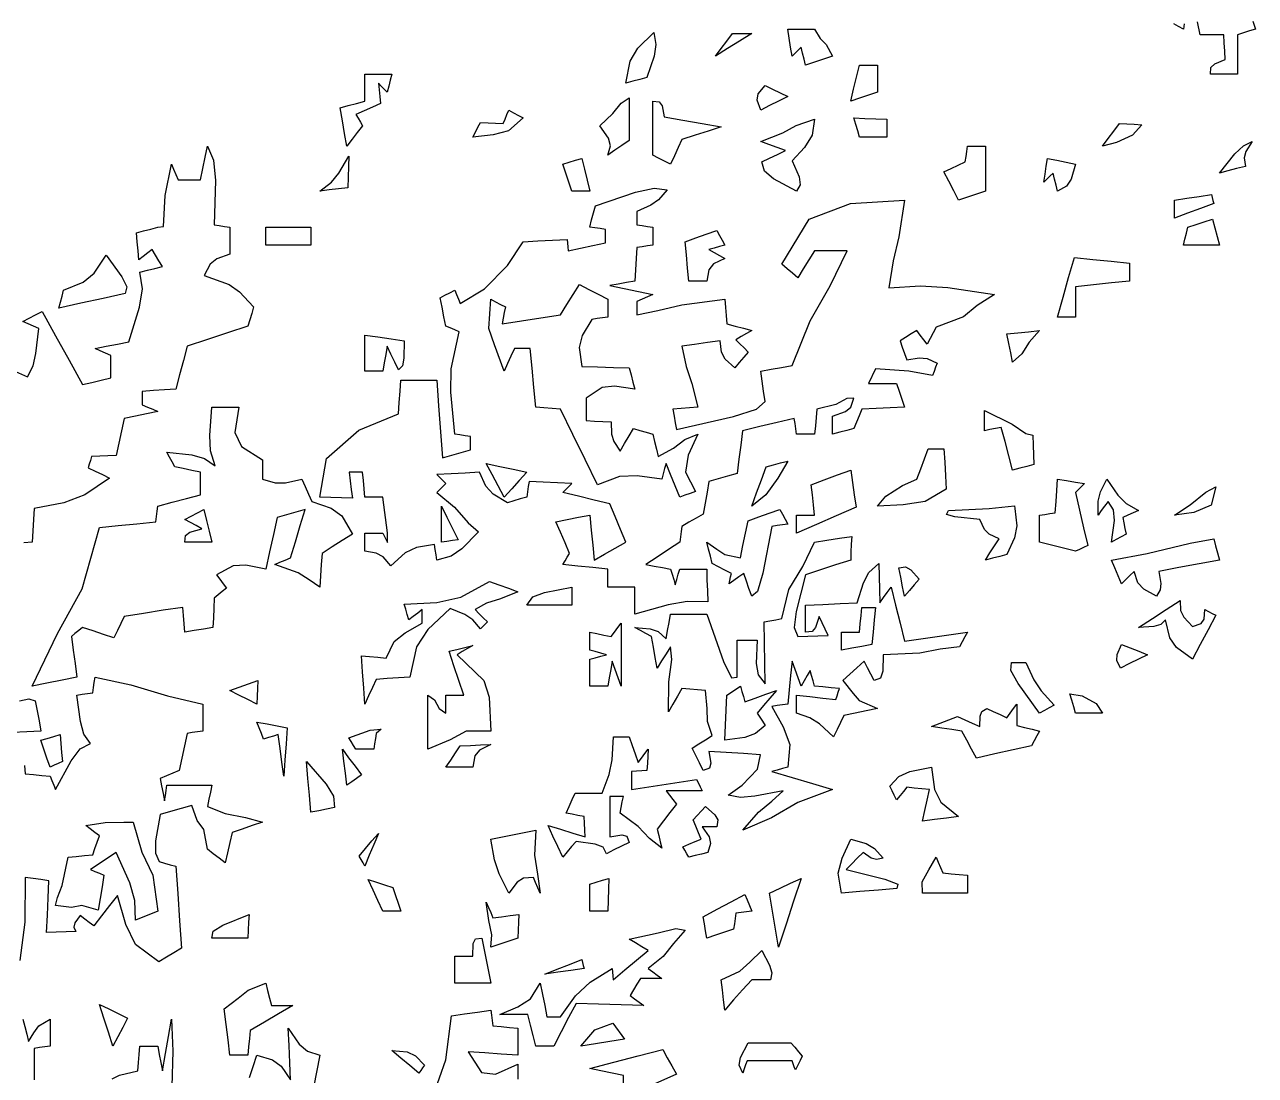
# Model space of a CAD drawing. Header units: millimetres. Extents: x 87938 to 265635, y 330093 to 434310.
# Drawn here: x 147095 to 149147, y 356670 to 358421 of the extents above; entities that cross this region are included whole.
import ezdxf

# ---------------------------------------------------------------- set-up
doc = ezdxf.new("R2010")
doc.units = ezdxf.units.MM

# ---------------------------------------------------------------- blocks, each defined once
blk = doc.blocks.new('A$C65917B88')
for points in [[(4286.6, 6759.3), (4285.8, 6753), (4280, 6756.2), (4274.1, 6759.3)], [(4368.3, 6762.5), (4371.5, 6753), (4364.3, 6750.9), (4357.1, 6748.7), (4350, 6746.4), (4350, 6730.8), (4350, 6715.2), (4350, 6699.5), (4339.2, 6699.5), (4328.6, 6699.5), (4317.9, 6699.5), (4318.5, 6707.3), (4323.1, 6711.9), (4335.3, 6717), (4334.9, 6726.9), (4334.4, 6736.7), (4334, 6746.4), (4324.5, 6746.4), (4315.1, 6746.4), (4305.8, 6746.4), (4302.5, 6761.7)], [(2899.4, 5953.5), (2910.5, 5955.9), (2918.3, 5953.5), (2920.5, 5941.5), (2922.8, 5929.5), (2925, 5917.4), (2908.1, 5916.5), (2891.1, 5915.6)], [(2905.4, 5876.4), (2906.3, 5866.5), (2916, 5865.6), (2925.9, 5864.7), (2935.8, 5863.8), (2937.9, 5858.5), (2940.2, 5853.2), (2942.4, 5847.8), (2960.9, 5881.9), (2971.7, 5896.2), (2984, 5902.7), (2976.2, 5913.7), (2972, 5928.7), (2967.9, 5960.3), (2974.1, 5961.2), (2980.4, 5962.1), (2986.7, 5963), (2987.6, 5969.2), (2988.5, 5975.4), (2989.4, 5981.6), (3032.2, 5972.4), (3075.8, 5959.3), (3117.9, 5949.5), (3117.9, 5938.8), (3117.9, 5928.1), (3117.9, 5917.4), (3111.6, 5916.5), (3105.3, 5915.6), (3099.2, 5914.7), (3096, 5900), (3092.9, 5885.3), (3089.7, 5870.6), (3082.1, 5867.4), (3074.6, 5864.3), (3067.1, 5861.1), (3068.7, 5852.2), (3070.5, 5843.3), (3072.3, 5834.3), (3073.2, 5840.6), (3074.1, 5846.8), (3075, 5853), (3092.9, 5853), (3110.7, 5853), (3128.6, 5853), (3126.8, 5844.6), (3125, 5836.2), (3123.2, 5827.7), (3144.4, 5819.3), (3168.6, 5814.7), (3188.9, 5808.9), (3176.7, 5804.9), (3164.7, 5800.8), (3152.7, 5796.8), (3150, 5784.8), (3147.3, 5772.7), (3144.6, 5760.6), (3137.4, 5766), (3130.2, 5771.4), (3123.2, 5776.8), (3119.2, 5800.4), (3111.2, 5811.1), (3104.6, 5829), (3092, 5825.4), (3079.5, 5821.8), (3067.1, 5818.2), (3061.6, 5786.8), (3061.3, 5772.2), (3065.7, 5762), (3072.3, 5760.2), (3079.1, 5758.4), (3085.8, 5756.6), (3087.9, 5724), (3090.2, 5691.5), (3092.4, 5658.9), (3083.4, 5653.6), (3074.4, 5648.3), (3065.6, 5642.9), (3037.7, 5663.5), (3026, 5687.1), (3016.1, 5721.8), (3006.6, 5709.8), (2997.3, 5697.7), (2988, 5685.6), (2982.6, 5689.7), (2977.2, 5693.7), (2971.8, 5697.8), (2965.4, 5689), (2964, 5684.1), (2966.6, 5679), (2954.9, 5678.6), (2943.3, 5678.1), (2931.8, 5677.7), (2932.7, 5698.2), (2933.6, 5718.8), (2934.5, 5739.3), (2925, 5740.7), (2915.6, 5742), (2906.3, 5743.2), (2906, 5690.1), (2899.8, 5644.4)], [(2903.6, 5574.5), (2905.8, 5565.6), (2908.1, 5556.7), (2910.3, 5547.8), (2916.6, 5558.3), (2922.3, 5566.7), (2935.8, 5574.5), (2935.8, 5563.8), (2935.8, 5553.1), (2935.8, 5542.4), (2929.5, 5541.5), (2923.2, 5540.6), (2917.1, 5539.7), (2917.1, 5527.2), (2917.1, 5514.7), (2917.1, 5502.2)], [(3009.7, 5503.3), (3018.4, 5507.8), (3040.2, 5513), (3041.1, 5522.8), (3042, 5532.6), (3042.9, 5542.4), (3050, 5542.4), (3057.2, 5542.4), (3064.4, 5542.4), (3066, 5532.6), (3067.8, 5522.8), (3069.6, 5513), (3073.2, 5533.5), (3076.8, 5554), (3080.4, 5574.5), (3081.9, 5536.3), (3080.7, 5494.3)], [(3173.3, 5504.9), (3177.8, 5518.2), (3182.3, 5531.6), (3200.6, 5526.1), (3211, 5518.5), (3222.3, 5502.2), (3221.4, 5522.7), (3220.5, 5543.3), (3219.6, 5563.8), (3232.6, 5544.7), (3242.4, 5536.4), (3257.3, 5531.6), (3249.8, 5493.3)], [(2887.4, 6348.7), (2909, 6339.3), (2915.6, 6352.2), (2919.1, 6367.1), (2922.3, 6396.8), (2916, 6399.5), (2909.7, 6402.2), (2903.6, 6404.9), (2911.1, 6408.9), (2918.7, 6413), (2926.4, 6417), (2942.4, 6388), (2958.5, 6359), (2974.5, 6329.9), (2985.6, 6332.6), (2996.9, 6335.3), (3008.1, 6338), (3008.1, 6346.9), (3008.1, 6355.8), (3008.1, 6364.7), (3001.8, 6367.4), (2995.5, 6370.1), (2989.4, 6372.8), (3002.7, 6375.5), (3016.1, 6378.1), (3029.6, 6380.7), (3042.4, 6422.2), (3045.9, 6443.8), (3042.9, 6463.8), (3051.8, 6466.1), (3060.6, 6468.3), (3069.6, 6470.6), (3065.6, 6477.3), (3061.5, 6484), (3057.6, 6490.7), (3052.2, 6486.6), (3046.8, 6482.6), (3041.6, 6478.5), (3040.7, 6489.3), (3039.8, 6500), (3038.9, 6510.6), (3047.3, 6512.9), (3055.8, 6515.1), (3064.4, 6517.4), (3070.8, 6518.3), (3072.8, 6555), (3080.4, 6592.4), (3083, 6586.2), (3085.7, 6579.9), (3088.4, 6573.6), (3097.2, 6573.6), (3106.2, 6573.6), (3115.2, 6573.6), (3117.8, 6587.1), (3120.5, 6600.5), (3123.2, 6613.8), (3130.7, 6597), (3132.8, 6572.7), (3131.3, 6520.1), (3137.4, 6519.2), (3143.7, 6518.3), (3150, 6517.4), (3150, 6506.7), (3150, 6496), (3150, 6485.3), (3134.6, 6479.8), (3126.6, 6473.2), (3119.3, 6459.8), (3149.3, 6449.1), (3161.6, 6440.2), (3178.2, 6422.3), (3176, 6414.7), (3173.7, 6407.1), (3171.5, 6399.5), (3147.3, 6391.5), (3123.2, 6383.5), (3099.2, 6375.5), (3094.7, 6358.5), (3090.2, 6341.5), (3085.8, 6324.5), (3072.3, 6323.6), (3059, 6322.7), (3045.6, 6321.8), (3045.6, 6316.5), (3045.6, 6311.1), (3045.6, 6305.7), (3051.8, 6303.1), (3058.1, 6300.5), (3064.4, 6297.8), (3050.9, 6295.1), (3037.5, 6292.4), (3024.2, 6289.7), (3021, 6275), (3017.9, 6260.3), (3014.7, 6245.6), (3004.8, 6245.1), (2995.1, 6244.7), (2985.3, 6244.2), (2984, 6239.7), (2982.6, 6235.2), (2981.3, 6230.7), (2989.7, 6226.8), (2998.2, 6222.8), (3006.8, 6218.7), (2977.3, 6198.8), (2952.1, 6189), (2917.1, 6182.6), (2916.2, 6169.2), (2915.3, 6155.8), (2914.4, 6142.4), (2904.5, 6141.5)], [(3392.1, 5483.3), (3407.1, 5526.1), (3413.9, 5578.5), (3429.5, 5580.8), (3445.1, 5583), (3460.8, 5585.3), (3461.6, 5579.1), (3462.5, 5572.8), (3463.4, 5566.5), (3473.1, 5565.6), (3483, 5564.7), (3492.9, 5563.8), (3492.9, 5553.1), (3492.9, 5542.4), (3492.9, 5531.6), (3473.3, 5532.9), (3453.6, 5534.3), (3434, 5535.6), (3449.7, 5511.2), (3466.4, 5509.2), (3492.9, 5520.9), (3492.9, 5503.1)], [(3618.8, 5498.7), (3618.8, 5507.6), (3605.3, 5510.3), (3591.9, 5513), (3578.6, 5515.7), (3607.5, 5523.3), (3636.5, 5530.8), (3665.6, 5538.3), (3671, 5528.6), (3676.4, 5518.8), (3681.8, 5508.9), (3656.1, 5497.5)]]:
    blk.add_lwpolyline(points)
for points in [[(3621.5, 6688.8), (3626.6, 6715), (3636, 6730.3), (3654.9, 6749.1), (3657.3, 6734.7), (3655.2, 6720.8), (3646.8, 6695.6), (3638.3, 6693.3), (3629.9, 6691.1)], [(3728.6, 6720.9), (3735.2, 6729.9), (3741.9, 6738.9), (3748.7, 6747.8), (3756.2, 6747.8), (3763.8, 6747.8), (3771.5, 6747.8), (3757.1, 6738.9), (3742.8, 6729.9)], [(3835.8, 6710.3), (3834, 6717.4), (3832.2, 6724.5), (3830.4, 6731.6), (3826.8, 6728.1), (3823.2, 6724.5), (3819.6, 6720.9), (3817.8, 6731.7), (3816, 6742.4), (3814.4, 6753), (3825, 6753), (3835.7, 6753), (3846.5, 6753), (3853.2, 6742.1), (3860.2, 6734.6), (3867.9, 6720.9), (3857.1, 6717.4), (3846.5, 6713.9)], [(3289.4, 6613.8), (3286.7, 6629), (3284, 6644.1), (3281.3, 6659.3), (3291, 6662), (3300.9, 6664.7), (3310.8, 6667.4), (3310.8, 6678.1), (3310.8, 6688.8), (3310.8, 6699.5), (3321.5, 6699.5), (3332.1, 6699.5), (3342.9, 6699.5), (3341.1, 6692.4), (3339.3, 6685.2), (3337.5, 6678), (3333.9, 6681.6), (3330.3, 6685.2), (3326.9, 6688.8), (3327.8, 6680.8), (3328.7, 6672.8), (3329.6, 6664.7), (3319.7, 6660.3), (3309.8, 6655.8), (3300, 6651.3), (3302.7, 6646.9), (3305.4, 6642.5), (3308.1, 6638), (3301.8, 6630), (3295.5, 6621.9)], [(3889.4, 6667.4), (3892.8, 6681.7), (3896.4, 6696), (3900, 6710.3), (3907.1, 6710.3), (3914.3, 6710.3), (3921.5, 6710.3), (3921.5, 6699.6), (3921.5, 6688.8), (3921.5, 6678), (3910.7, 6674.5), (3900, 6671)], [(3782.3, 6656.6), (3777.9, 6668.5), (3779.3, 6676.1), (3787.5, 6686.1), (3796.4, 6681.7), (3805.4, 6677.3), (3814.4, 6672.8), (3803.6, 6667.4), (3792.9, 6662)], [(3600, 6603), (3603.3, 6614.2), (3600.8, 6623.3), (3590.7, 6638), (3606.2, 6652.6), (3616.1, 6664.8), (3625.5, 6671.4), (3625.5, 6654.5), (3625.5, 6637.5), (3625.5, 6620.6), (3617, 6614.7), (3608.4, 6608.9)], [(3439.4, 6624.5), (3442.4, 6630.3), (3445.5, 6636.2), (3448.7, 6642), (3457.5, 6641.6), (3466.5, 6641.1), (3475.5, 6640.7), (3477.8, 6646), (3480, 6651.3), (3482.3, 6656.6), (3488, 6653.5), (3493.7, 6650.4), (3499.5, 6647.3), (3481.8, 6632.1), (3463.5, 6627.1)], [(3675, 6592.4), (3667.8, 6596), (3660.6, 6599.5), (3653.6, 6603), (3653.6, 6624.5), (3653.6, 6645.9), (3653.6, 6667.4), (3661.3, 6666.7), (3664.8, 6661.8), (3667.1, 6648.6), (3689.7, 6644.7), (3712.5, 6640.7), (3735.3, 6636.6), (3719.6, 6631.7), (3704, 6626.7), (3688.4, 6621.8), (3683.9, 6612), (3679.4, 6602.2)], [(3825, 6560.3), (3797.6, 6575), (3786.8, 6584), (3783.5, 6595.1), (3792.8, 6599.6), (3802.2, 6604), (3811.7, 6608.4), (3801.8, 6612), (3792, 6615.6), (3782.3, 6619.2), (3808.7, 6629.7), (3824.4, 6638.2), (3846.5, 6645.9), (3843.5, 6626.9), (3834.6, 6612.2), (3819.6, 6596.4), (3827.9, 6577.3), (3829.3, 6567.9)], [(3900, 6624.5), (3897.8, 6632.1), (3895.5, 6639.7), (3893.3, 6647.3), (3906.2, 6646.8), (3919.2, 6646.4), (3932.3, 6645.9), (3932.3, 6638.8), (3932.3, 6631.7), (3932.3, 6624.5), (3921.5, 6624.5), (3910.7, 6624.5)], [(4189.4, 6613.8), (4196, 6622.8), (4202.7, 6631.8), (4209.5, 6640.7), (4218.3, 6640.2), (4227.2, 6639.8), (4236.2, 6639.3), (4225.2, 6626.9), (4206.1, 6618.2)], [(4017.9, 6549.5), (4012.1, 6560.7), (4006.2, 6571.9), (4000.5, 6583.1), (4008.9, 6587.1), (4017.3, 6591.1), (4025.9, 6595.1), (4026.8, 6601.4), (4027.7, 6607.6), (4028.6, 6613.8), (4035.6, 6613.8), (4042.8, 6613.8), (4050, 6613.8), (4050, 6596), (4050, 6578.1), (4050, 6560.3), (4039.2, 6556.7), (4028.6, 6553.1)], [(4328.6, 6581.6), (4347, 6604.5), (4357.1, 6614.2), (4367.4, 6619.2), (4360, 6607.4), (4357.9, 6599.8), (4359.5, 6589.7), (4349.1, 6587), (4338.8, 6584.3)], [(3257.3, 6560.3), (3270.9, 6570.7), (3279.9, 6581.5), (3291.9, 6601.8), (3291.5, 6589.4), (3291, 6576.9), (3290.6, 6564.3), (3279.5, 6563), (3268.4, 6561.6)], [(3557.3, 6560.3), (3553.7, 6571), (3550.1, 6581.7), (3546.5, 6592.4), (3554, 6594.6), (3561.5, 6596.9), (3569.1, 6599.1), (3572.3, 6586.2), (3575.4, 6573.3), (3578.6, 6560.3), (3571.4, 6560.3), (3564.3, 6560.3)], [(4135.8, 6560.3), (4134, 6567.4), (4132.2, 6574.5), (4130.4, 6581.6), (4126.8, 6578.1), (4123.2, 6574.5), (4119.6, 6570.9), (4121, 6580.4), (4122.3, 6589.8), (4123.7, 6599.1), (4134.8, 6596.9), (4146, 6594.6), (4157.3, 6592.4), (4152, 6574.3), (4146.4, 6566)], [(3632.3, 6056.6), (3632.3, 6067.4), (3632.3, 6078.1), (3632.3, 6088.8), (3621.5, 6088.8), (3610.7, 6088.8), (3600, 6088.8), (3600, 6096), (3600, 6103.2), (3600, 6110.3), (3582.2, 6112.1), (3564.3, 6113.9), (3546.5, 6115.7), (3549.2, 6120.2), (3551.9, 6124.6), (3554.6, 6129), (3549.2, 6141.6), (3543.8, 6154.1), (3538.4, 6166.5), (3551.7, 6169.2), (3565.1, 6171.9), (3578.6, 6174.5), (3580.4, 6156.6), (3582.2, 6138.8), (3584, 6120.9), (3596.4, 6128.1), (3608.9, 6135.3), (3621.5, 6142.4), (3615.2, 6157.6), (3608.9, 6172.8), (3602.7, 6188), (3584, 6192.5), (3565.2, 6196.9), (3546.5, 6201.3), (3550.1, 6204.9), (3553.7, 6208.5), (3557.3, 6212), (3540.2, 6212.9), (3523.2, 6213.8), (3506.3, 6214.7), (3505.4, 6208.5), (3504.5, 6202.2), (3503.6, 6195.9), (3495.9, 6193.8), (3488.3, 6191.6), (3480.8, 6189.3), (3463.5, 6199.6), (3454.8, 6209), (3447.3, 6225.5), (3430.4, 6224.6), (3413.4, 6223.7), (3396.5, 6222.8), (3400.1, 6219.2), (3403.7, 6215.6), (3407.3, 6212), (3403.7, 6208.5), (3400.1, 6204.9), (3396.5, 6201.3), (3417.6, 6184.1), (3433.7, 6165.4), (3446, 6154.5), (3426.3, 6134.5), (3413.5, 6125.8), (3396.5, 6120.9), (3395.6, 6127.2), (3394.7, 6133.5), (3393.8, 6139.7), (3372.2, 6136.1), (3358.7, 6129.5), (3341.6, 6114.3), (3332.4, 6124.8), (3324.4, 6129.3), (3310.8, 6131.6), (3310.8, 6138.8), (3310.8, 6145.9), (3310.8, 6153), (3317.9, 6153), (3325.1, 6153), (3332.3, 6153), (3337.6, 6142.1), (3337.6, 6153.3), (3332.3, 6195.9), (3325.1, 6195.9), (3317.9, 6195.9), (3310.8, 6195.9), (3309.9, 6205.8), (3309, 6215.7), (3308.1, 6225.5), (3302.7, 6225.5), (3297.3, 6225.5), (3292.1, 6225.5), (3293.3, 6215.3), (3294.6, 6205), (3296, 6194.7), (3283.1, 6195.2), (3270.2, 6195.6), (3257.3, 6195.9), (3265, 6242), (3303.7, 6275.5), (3350.9, 6295.1), (3351.8, 6308.5), (3352.7, 6321.9), (3353.6, 6335.3), (3367.8, 6335.3), (3382.1, 6335.3), (3396.5, 6335.3), (3398.6, 6304.5), (3400.8, 6273.7), (3403.1, 6242.9), (3414.2, 6246), (3425.4, 6249.1), (3436.7, 6252.2), (3436.7, 6257.6), (3436.7, 6262.9), (3436.7, 6268.2), (3430.4, 6269.1), (3424.1, 6270), (3417.9, 6270.9), (3413.1, 6321), (3413.6, 6348.7), (3423.2, 6392.9), (3417.8, 6395.1), (3412.5, 6397.3), (3407.3, 6399.5), (3405, 6410.7), (3402.8, 6421.9), (3400.5, 6433.1), (3406.2, 6436.2), (3412.1, 6439.3), (3417.9, 6442.4), (3420, 6437.1), (3422.3, 6431.7), (3424.5, 6426.3), (3453.3, 6443.9), (3480.5, 6471.7), (3499.5, 6500), (3516.9, 6500.9), (3534.3, 6501.8), (3551.9, 6502.7), (3552.2, 6498.3), (3552.6, 6493.8), (3553.1, 6489.3), (3567.8, 6492.5), (3582.5, 6495.6), (3597.3, 6498.6), (3597.3, 6504), (3597.3, 6509.4), (3597.3, 6514.7), (3591, 6515.6), (3584.7, 6516.5), (3578.6, 6517.4), (3580.8, 6525.9), (3583.1, 6534.4), (3585.3, 6542.9), (3633.1, 6558.8), (3655.3, 6563.6), (3671, 6561.6), (3660.7, 6550), (3651.3, 6543.4), (3634.8, 6536.1), (3634.8, 6530.8), (3634.8, 6525.5), (3634.8, 6520.1), (3641, 6519.2), (3647.3, 6518.3), (3653.6, 6517.4), (3653.6, 6510.3), (3653.6, 6503.1), (3653.6, 6495.9), (3647.3, 6495), (3641, 6494.1), (3634.8, 6493.2), (3633.9, 6479.9), (3633, 6466.5), (3632.3, 6453), (3622.4, 6451.3), (3612.5, 6449.6), (3602.7, 6447.8), (3619.7, 6444.2), (3636.6, 6440.6), (3653.6, 6437), (3647.3, 6434.4), (3641, 6431.7), (3634.8, 6429), (3634.8, 6423.7), (3634.8, 6418.4), (3634.8, 6413), (3659.8, 6418.1), (3688.4, 6424.7), (3739.4, 6431.6), (3740.3, 6421.8), (3741.2, 6412), (3742.1, 6402.2), (3751.8, 6399.6), (3761.6, 6396.9), (3771.5, 6394.2), (3765.2, 6390.6), (3758.9, 6387), (3752.7, 6383.4), (3757.5, 6378.6), (3762.5, 6373.7), (3767.4, 6368.7), (3762, 6362.5), (3756.6, 6356.3), (3751.4, 6350), (3740, 6360.1), (3735.5, 6368.4), (3734, 6382.1), (3718.7, 6379.9), (3703.5, 6377.7), (3688.4, 6375.5), (3693.6, 6351.6), (3700.3, 6331.4), (3707.3, 6303), (3697.4, 6302.2), (3687.5, 6301.4), (3677.7, 6300.5), (3679.1, 6292.5), (3680.4, 6284.4), (3681.8, 6276.3), (3750, 6291.9), (3777.4, 6300.6), (3787.5, 6309.8), (3785.7, 6321.9), (3783.9, 6333.9), (3782.3, 6345.9), (3794.7, 6348.2), (3807.2, 6350.4), (3819.6, 6352.7), (3841.2, 6405.7), (3865.1, 6447.3), (3885.3, 6489.3), (3872.3, 6489.3), (3859.4, 6489.3), (3846.5, 6489.3), (3839.7, 6478.6), (3833, 6467.9), (3826.4, 6457.1), (3820.1, 6462.5), (3813.8, 6467.9), (3807.6, 6473.3), (3840, 6527), (3889.3, 6545.4), (3953.6, 6549.5), (3946.6, 6505.8), (3940, 6477.3), (3934.8, 6445.1), (3972.5, 6447.5), (4005.1, 6445.4), (4060.8, 6437), (4040, 6423.9), (4023.8, 6410.7), (3991.1, 6398.1), (3987.5, 6391.5), (3983.9, 6384.8), (3980.4, 6378), (3976.4, 6383.4), (3972.3, 6388.8), (3968.3, 6394.2), (3961.5, 6390.2), (3954.8, 6386.1), (3948.2, 6382.1), (3950.9, 6374.5), (3953.6, 6366.9), (3956.3, 6359.3), (3971, 6361.8), (3980.4, 6360.8), (3992.4, 6355.4), (3990.6, 6350.5), (3988.8, 6345.6), (3987, 6340.7), (3958.5, 6345.8), (3918.9, 6348.6), (3910.7, 6331.2), (3921.8, 6331.2), (3932.9, 6331.2), (3944.1, 6331.2), (3947.3, 6321.9), (3950.4, 6312.5), (3953.6, 6303), (3936.6, 6302.2), (3919.7, 6301.4), (3902.7, 6300.5), (3899.6, 6292.9), (3896.4, 6285.3), (3893.3, 6277.7), (3884.7, 6275.4), (3876.3, 6273.2), (3867.9, 6270.9), (3867.9, 6278.1), (3867.9, 6285.3), (3867.9, 6292.4), (3883.1, 6297.7), (3889.7, 6303.2), (3893.3, 6313.8), (3884.8, 6313.3), (3871.9, 6306.3), (3849.2, 6300.5), (3848.3, 6290.7), (3847.4, 6280.8), (3846.5, 6270.9), (3839.3, 6270.9), (3832.1, 6270.9), (3825, 6270.9), (3824.1, 6277.2), (3823.2, 6283.5), (3822.3, 6289.7), (3801.8, 6284.8), (3781.2, 6279.9), (3760.7, 6275), (3758.4, 6258), (3756.2, 6241.1), (3754.1, 6224.1), (3742.8, 6221), (3731.7, 6217.8), (3720.6, 6214.7), (3718.4, 6201.8), (3716.1, 6188.8), (3713.9, 6175.8), (3705.3, 6171), (3696.8, 6166.1), (3688.4, 6161.1), (3687.5, 6154.9), (3686.6, 6148.7), (3685.8, 6142.4), (3672.3, 6133.5), (3659, 6124.6), (3645.6, 6115.7), (3655.4, 6113.9), (3665.1, 6112.1), (3675, 6110.3), (3676.8, 6104.1), (3678.6, 6097.8), (3680.4, 6091.5), (3682.2, 6097.8), (3684, 6104.1), (3685.8, 6110.3), (3696.5, 6110.3), (3707.1, 6110.3), (3717.9, 6110.3), (3718.2, 6097.4), (3718.7, 6084.4), (3719.1, 6071.4), (3694.5, 6071.8), (3672, 6067.9)], [(4275, 6528), (4275, 6535.2), (4275, 6542.4), (4275, 6549.5), (4289.7, 6551.7), (4304.4, 6554), (4319.1, 6556.2), (4320, 6552.7), (4320.9, 6549.2), (4321.8, 6545.6), (4306.2, 6539.7), (4290.6, 6533.9)], [(4285.8, 6495.9), (4287.5, 6503.1), (4289.3, 6510.3), (4291.1, 6517.4), (4300.8, 6520.5), (4310.6, 6523.7), (4320.5, 6526.8), (4323.2, 6516.6), (4325.9, 6506.3), (4328.6, 6495.9), (4314.3, 6495.9), (4300.1, 6495.9)], [(3192.9, 6495.9), (3192.9, 6503), (3192.9, 6510.2), (3192.9, 6517.4), (3210.8, 6517.4), (3228.6, 6517.4), (3246.5, 6517.4), (3246.5, 6510.3), (3246.5, 6503.1), (3246.5, 6495.9), (3228.6, 6495.9), (3210.8, 6495.9)], [(3696.5, 6453), (3695.1, 6468.7), (3693.8, 6484.4), (3692.4, 6500), (3704.9, 6504.5), (3717.3, 6508.9), (3729.9, 6513.3), (3733.1, 6507.6), (3736.2, 6501.8), (3739.4, 6495.9), (3733.1, 6494.2), (3726.8, 6492.5), (3720.6, 6490.7), (3726.8, 6487.1), (3733.1, 6483.5), (3739.4, 6479.9), (3726.1, 6473.5), (3720.5, 6466.5), (3717.9, 6453), (3710.7, 6453), (3703.5, 6453)], [(2946.5, 6420.9), (2948.3, 6428.1), (2950.1, 6435.3), (2951.9, 6442.4), (2975.1, 6451.7), (2988.3, 6462.7), (3002.7, 6483.9), (3021.4, 6458.2), (3027.4, 6446.3), (3025.5, 6438.3), (2999.1, 6432.6), (2972.7, 6426.8)], [(4135.8, 6410.3), (4142.4, 6434), (4149, 6457.6), (4155.8, 6481.2), (4177.7, 6479), (4199.6, 6476.7), (4221.5, 6474.5), (4221.5, 6467.4), (4221.5, 6460.2), (4221.5, 6453), (4200, 6450.9), (4178.6, 6448.7), (4157.1, 6446.4), (4157.1, 6434.4), (4157.1, 6422.4), (4157.3, 6410.3), (4150.1, 6410.3), (4142.9, 6410.3)], [(3685.8, 6195.9), (3680.4, 6209.4), (3675, 6222.8), (3669.6, 6236.1), (3667.8, 6229.9), (3666, 6223.7), (3664.4, 6217.4), (3635.1, 6221.5), (3614.2, 6220.6), (3588, 6210.6), (3573.2, 6240.6), (3558.5, 6270.6), (3543.8, 6300.5), (3533.9, 6301.4), (3524.1, 6302.2), (3514.4, 6303), (3512.1, 6326.3), (3509.9, 6349.5), (3507.6, 6372.8), (3501.3, 6372.8), (3495, 6372.8), (3488.9, 6372.8), (3484.8, 6363.9), (3480.8, 6354.9), (3476.9, 6345.9), (3465.2, 6377.4), (3458.6, 6396.5), (3460.8, 6431.6), (3466.5, 6428.5), (3472.4, 6425.4), (3478.2, 6422.3), (3476.9, 6415.6), (3475.5, 6408.9), (3474.2, 6402.2), (3497.3, 6405.8), (3520.5, 6409.4), (3543.8, 6413), (3551.3, 6425.1), (3558.9, 6437.1), (3566.6, 6449.1), (3577.7, 6443.3), (3588.8, 6437.4), (3600, 6431.6), (3600, 6424.5), (3600, 6417.4), (3600, 6410.3), (3593.7, 6409.4), (3587.4, 6408.5), (3581.3, 6407.6), (3569.7, 6388.2), (3566.1, 6374.2), (3569.3, 6351.3), (3588, 6350.9), (3606.8, 6350.4), (3625.5, 6350), (3627.8, 6341.5), (3630, 6333), (3632.3, 6324.5), (3608.2, 6328.2), (3593.6, 6326.3), (3574.5, 6313.8), (3574.5, 6304.9), (3574.5, 6296), (3574.5, 6287), (3584.3, 6286.5), (3594.2, 6286.1), (3604.1, 6285.6), (3604.4, 6271.1), (3607.2, 6262), (3614.7, 6250.8), (3620, 6259.8), (3625.4, 6268.8), (3630.8, 6277.7), (3638.3, 6275.4), (3645.9, 6273.2), (3653.6, 6270.9), (3655.8, 6262.1), (3658.1, 6253.2), (3660.3, 6244.2), (3678.4, 6254.1), (3691.7, 6264.6), (3707.3, 6270.9), (3695.8, 6246.1), (3692.7, 6225.6), (3704.6, 6202.7), (3698.3, 6200.4), (3692, 6198.2)], [(4082.3, 6356.6), (4080, 6367.8), (4077.8, 6379), (4075.5, 6390.2), (4088.4, 6391.5), (4101.3, 6392.9), (4114.4, 6394.2), (4102.1, 6380.6), (4093.4, 6366.7)], [(3310.8, 6345.9), (3310.8, 6360.3), (3310.8, 6374.6), (3310.8, 6388.8), (3326.4, 6386.6), (3342, 6384.3), (3357.6, 6382.1), (3357.4, 6361.2), (3355.6, 6352.2), (3350.9, 6347.3), (3346.4, 6356.7), (3341.9, 6366.1), (3337.5, 6375.5), (3335.7, 6365.7), (3333.9, 6355.8), (3332.3, 6345.9), (3325.1, 6345.9), (3317.9, 6345.9)], [(2914.4, 5970.9), (2944.8, 6033.8), (2974.2, 6086.9), (2994.6, 6159.8), (3017, 6162), (3039.3, 6164.3), (3061.7, 6166.5), (3062.6, 6172.8), (3063.5, 6179.1), (3064.4, 6185.3), (3081.3, 6189.8), (3098.3, 6194.2), (3115.2, 6198.6), (3115.2, 6207.6), (3115.2, 6216.6), (3115.2, 6225.5), (3104.9, 6227.7), (3094.5, 6229.9), (3084.3, 6232.1), (3081.2, 6237.9), (3078, 6243.7), (3075, 6249.5), (3104.8, 6246.3), (3119.8, 6242.1), (3132.6, 6233.4), (3127.1, 6251.2), (3126, 6269.3), (3128.6, 6303), (3139.2, 6303), (3150, 6303), (3160.8, 6303), (3155.9, 6273), (3164, 6256.2), (3188.9, 6240.2), (3188.9, 6232.6), (3188.9, 6225), (3188.9, 6217.4), (3204, 6212.9), (3216.2, 6212.9), (3235.8, 6217.4), (3239.7, 6208.5), (3243.8, 6199.6), (3247.8, 6190.7), (3270.8, 6182.9), (3283.4, 6173.7), (3296, 6151.8), (3283.8, 6144.3), (3271.8, 6136.7), (3259.8, 6129), (3258.9, 6115.7), (3258, 6102.3), (3257.3, 6088.8), (3244.5, 6097.6), (3231.4, 6106), (3203.6, 6115.7), (3209.7, 6118.4), (3216, 6121), (3222.3, 6123.6), (3228, 6142.8), (3233.9, 6162), (3239.7, 6181.2), (3228.5, 6178.1), (3217.4, 6174.9), (3206.3, 6171.8), (3201.8, 6151.3), (3197.3, 6130.8), (3192.9, 6110.3), (3169.1, 6114.8), (3153.9, 6114), (3134, 6103.5), (3137.9, 6098.2), (3141.9, 6092.9), (3146, 6087.5), (3141, 6083.5), (3136.1, 6079.5), (3131.3, 6075.5), (3130.8, 6063.9), (3130.4, 6052.3), (3129.9, 6040.7), (3118.7, 6038.9), (3107.6, 6037.1), (3096.5, 6035.3), (3095.6, 6045.1), (3094.7, 6054.9), (3093.8, 6064.7), (3070.5, 6061.2), (3047.3, 6057.6), (3024.2, 6054), (3020.1, 6045.6), (3016.1, 6037.1), (3012, 6028.5), (2999.4, 6032.6), (2987, 6036.6), (2974.5, 6040.7), (2970, 6037.1), (2965.5, 6033.5), (2961.2, 6029.9), (2963.4, 6013.8), (2965.7, 5997.7), (2967.9, 5981.6), (2950.1, 5978.1), (2932.2, 5974.5)], [(4082.3, 6228), (4077.8, 6245.1), (4073.3, 6262.1), (4068.8, 6279), (4062, 6277.7), (4055.3, 6276.3), (4048.7, 6275), (4048.7, 6283.1), (4048.7, 6291.1), (4048.7, 6299.1), (4081.8, 6282.8), (4098.2, 6271.6), (4106.3, 6269.6), (4106.7, 6258), (4107.2, 6246.4), (4107.6, 6234.8), (4099.1, 6232.5), (4090.7, 6230.3)], [(3921.5, 6185.3), (3931.1, 6196.9), (3951.1, 6209.8), (3968.3, 6217.4), (3972.8, 6229.5), (3977.3, 6241.5), (3981.8, 6253.5), (3987.9, 6253.5), (3994.2, 6253.5), (4000.5, 6253.5), (4001.4, 6237.5), (4002.3, 6221.4), (4003.2, 6205.4), (3978.2, 6190.8), (3951.8, 6186.7)], [(3476.9, 6195.9), (3469.7, 6209.4), (3462.5, 6222.8), (3455.4, 6236.1), (3471.5, 6232.6), (3487.5, 6229.1), (3503.6, 6225.5), (3494.6, 6215.7), (3485.7, 6205.8)], [(3771.5, 6185.3), (3777.2, 6200.9), (3783, 6216.5), (3788.9, 6232.1), (3797.3, 6234.3), (3805.8, 6236.6), (3814.4, 6238.8), (3802.7, 6218.4), (3788.4, 6198.6)], [(3825, 6153), (3825, 6160.2), (3825, 6167.4), (3825, 6174.5), (3832.1, 6174.5), (3839.3, 6174.5), (3846.5, 6174.5), (3845.1, 6186.6), (3843.8, 6198.6), (3842.4, 6210.6), (3858, 6216.5), (3873.6, 6222.3), (3889.4, 6228), (3891.5, 6213.3), (3893.7, 6198.6), (3896, 6183.9), (3872.3, 6173.7), (3848.6, 6163.4)], [(4157.3, 6131.6), (4142.9, 6135.2), (4128.6, 6138.8), (4114.4, 6142.4), (4114.4, 6153.1), (4114.4, 6163.8), (4114.4, 6174.5), (4120.5, 6175.4), (4126.8, 6176.3), (4133.1, 6177.2), (4134, 6190.6), (4134.9, 6204), (4135.8, 6217.4), (4146.5, 6215.6), (4157.1, 6213.8), (4167.9, 6212), (4164.3, 6208.5), (4160.7, 6204.9), (4157.3, 6201.3), (4162.1, 6180.3), (4166.9, 6159.3), (4171.8, 6138.3), (4166.9, 6136.1), (4162.1, 6133.8)], [(4200, 6142.4), (4203.5, 6168.3), (4202.4, 6180.8), (4196, 6190.7), (4191.9, 6185.3), (4187.9, 6179.9), (4184, 6174.5), (4184.3, 6191.3), (4187.1, 6202.4), (4194.6, 6217.4), (4207.6, 6198.2), (4217.4, 6188.5), (4232.3, 6179.9), (4226, 6177.2), (4219.7, 6174.5), (4213.4, 6171.8), (4214.7, 6165.2), (4216.1, 6158.5), (4217.4, 6151.8), (4211.6, 6148.7), (4205.7, 6145.5)], [(4275, 6174.5), (4293.8, 6186.9), (4312.4, 6201.7), (4324.5, 6208.1), (4318.7, 6186.3), (4298.1, 6177.7)], [(3096.5, 6142.4), (3097.2, 6150.1), (3102.4, 6154.2), (3116.6, 6158.4), (3109.8, 6162), (3103.1, 6165.6), (3096.5, 6169.2), (3104, 6173.3), (3111.5, 6177.3), (3119.1, 6181.2), (3122.3, 6168.3), (3125.4, 6155.4), (3128.6, 6142.4), (3117.8, 6142.4), (3107.1, 6142.4)], [(3401.9, 6142.4), (3401.9, 6156.7), (3401.9, 6171), (3401.9, 6185.3), (3408.5, 6171.9), (3415.1, 6158.5), (3421.8, 6145.1), (3415.1, 6144.2), (3408.5, 6143.3)], [(3771.5, 6078), (3768.3, 6087), (3765.2, 6096), (3762, 6104.9), (3756.2, 6100.9), (3750.3, 6096.9), (3744.6, 6092.9), (3745.5, 6096.9), (3746.4, 6100.9), (3747.3, 6104.9), (3739.7, 6108.9), (3732, 6113), (3724.5, 6117), (3722.3, 6125.5), (3720, 6134), (3717.9, 6142.4), (3730.1, 6134), (3739.6, 6127.6), (3758.1, 6123.6), (3761.1, 6138.4), (3764.3, 6153.2), (3767.4, 6167.9), (3779.9, 6172.4), (3792.3, 6176.8), (3804.9, 6181.2), (3808.1, 6175.5), (3811.2, 6169.7), (3814.4, 6163.8), (3808.1, 6162.9), (3801.8, 6162), (3795.6, 6161.1), (3784.8, 6105.4), (3778.5, 6083.8)], [(4050, 6120.9), (4055.3, 6129.5), (4060.7, 6138), (4066.1, 6146.4), (4054.5, 6151.7), (4048.6, 6157.6), (4043.3, 6169.2), (4013.4, 6172.3), (4003.7, 6175.1), (4005.9, 6179.9), (4054.3, 6182.4), (4084.6, 6185.5), (4084.8, 6182.6), (4087.2, 6161.9), (4084.7, 6147.6), (4075.5, 6127.7), (4067, 6125.4), (4058.4, 6123.2)], [(3760.8, 5799.5), (3779.5, 5820.9), (3795.5, 5834), (3809, 5846.4), (3775.2, 5839.9), (3758.2, 5838.5), (3743.3, 5841), (3760.2, 5853.2), (3778.6, 5872), (3782.1, 5889.3), (3761.6, 5890.7), (3741, 5892), (3720.6, 5893.2), (3723, 5879.1), (3721.2, 5873.2), (3713.9, 5870.6), (3709.4, 5879.5), (3704.9, 5888.4), (3700.5, 5897.3), (3708.5, 5902.2), (3716.4, 5907.1), (3724.5, 5912), (3718.9, 5928.9), (3718.6, 5944.3), (3716.6, 5965.7), (3707.1, 5966.6), (3697.7, 5967.4), (3688.4, 5968.2), (3683, 5958.9), (3677.6, 5949.6), (3672.3, 5940.2), (3672.7, 5976.1), (3676.4, 6002.5), (3675, 6017.9), (3669.6, 6009.4), (3664.2, 6000.9), (3659, 5992.4), (3656.7, 6004.9), (3654.5, 6017.4), (3652.2, 6029.9), (3645.5, 6033.5), (3638.9, 6037.1), (3632.3, 6040.7), (3650.5, 6039.3), (3660.2, 6035.8), (3669.6, 6027.2), (3671.4, 6037), (3673.2, 6046.8), (3675, 6056.6), (3689.3, 6056.6), (3703.5, 6056.6), (3717.9, 6056.6), (3737.9, 6000.3), (3747.3, 5980.9), (3754.1, 5981.7), (3754.1, 5996.4), (3754.1, 6011.1), (3754.1, 6025.8), (3762, 6025.8), (3770.1, 6025.8), (3778.2, 6025.8), (3776.7, 5998), (3779.2, 5984.5), (3787.5, 5973.6), (3787.1, 5998.2), (3786.6, 6022.8), (3786.2, 6047.3), (3793.2, 6048.6), (3800.4, 6050), (3807.6, 6051.3), (3815.7, 6086), (3832.5, 6113.4), (3846.5, 6142.4), (3861.2, 6144.6), (3875.9, 6146.9), (3890.6, 6149.1), (3890.1, 6139.8), (3889.7, 6130.4), (3889.4, 6120.9), (3871.4, 6115.2), (3853.5, 6109.4), (3835.7, 6103.5), (3824.6, 6059.8), (3822.2, 6040.7), (3826.4, 6029.9), (3838.4, 6030.3), (3850.4, 6030.8), (3862.5, 6031.2), (3858.9, 6038.9), (3855.3, 6046.5), (3851.9, 6054), (3847.7, 6040.8), (3843.5, 6036), (3835.8, 6035.3), (3835.8, 6046), (3835.8, 6056.7), (3835.8, 6067.4), (3856.2, 6068.3), (3876.8, 6069.2), (3897.3, 6070.1), (3904.5, 6094.1), (3911.2, 6106.3), (3922.8, 6117), (3923.3, 6101.4), (3923.7, 6085.8), (3924.2, 6070.1), (3928.5, 6076.4), (3933, 6082.6), (3937.5, 6088.8), (3942.8, 6067.4), (3948.2, 6045.9), (3953.6, 6024.5), (3978.5, 6028.1), (4003.5, 6031.7), (4028.6, 6035.3), (4025.4, 6029.5), (4022.3, 6023.7), (4019.1, 6017.9), (3996.1, 6015.1), (3971.7, 6010.3), (3928.2, 6008.4), (3927.8, 5988.6), (3925, 5980.6), (3917.4, 5977.7), (3913.4, 5985.3), (3909.3, 5992.9), (3905.4, 6000.5), (3896.9, 5992.9), (3888.3, 5985.3), (3879.9, 5977.7), (3892.5, 5962.1), (3899.5, 5953.8), (3921.5, 5944.2), (3908, 5941.5), (3894.6, 5938.8), (3881.3, 5936.1), (3877.2, 5927.7), (3873.2, 5919.2), (3869.1, 5910.6), (3852.4, 5926), (3840.9, 5933.3), (3825, 5938.8), (3825, 5946), (3825, 5953.2), (3825, 5960.3), (3840.6, 5958.5), (3856.2, 5956.7), (3871.8, 5954.9), (3873.2, 5959.4), (3874.5, 5963.8), (3875.9, 5968.2), (3866, 5969.1), (3856.2, 5970), (3846.5, 5970.9), (3844.7, 5977.2), (3842.9, 5983.5), (3841.1, 5989.7), (3837.5, 5983.5), (3833.9, 5977.2), (3830.4, 5970.9), (3826.8, 5980.8), (3823.2, 5990.7), (3819.6, 6000.5), (3817.8, 5983.5), (3816, 5966.5), (3814.4, 5949.5), (3808.1, 5948.6), (3801.8, 5947.7), (3795.6, 5946.8), (3809.2, 5922.4), (3817.1, 5901.6), (3814.4, 5874.5), (3808.1, 5872.8), (3801.8, 5871), (3795.6, 5869.2), (3819.6, 5862.1), (3843.8, 5855), (3867.9, 5847.8), (3826.6, 5832.6), (3795.3, 5814.2)], [(4253.6, 6078), (4238.4, 6086.3), (4231.4, 6094), (4226.9, 6107.6), (4221.9, 6102.7), (4217, 6097.8), (4212, 6092.9), (4208, 6102.3), (4203.9, 6111.6), (4200, 6120.9), (4242.4, 6128.9), (4293.8, 6141.3), (4321.8, 6146.4), (4324.1, 6138), (4326.3, 6129.5), (4328.6, 6120.9), (4304.4, 6116.5), (4280.3, 6112.1), (4256.3, 6107.6), (4258.9, 6093.1), (4258.2, 6085.4)], [(3953.6, 6078), (3951.3, 6089.3), (3949.1, 6100.5), (3946.8, 6111.6), (3954.9, 6112.9), (3961.2, 6109.5), (3971, 6098.3), (3965.1, 6091.5), (3959.3, 6084.8)], [(3310.8, 5949.5), (3309.5, 5968.7), (3308.1, 5987.9), (3306.8, 6007.1), (3316.5, 6006.2), (3326.3, 6005.3), (3336.2, 6004.4), (3345.8, 6024), (3358.7, 6034.6), (3379.1, 6045.9), (3379.1, 6051.3), (3379.1, 6056.7), (3379.1, 6062), (3373.7, 6058), (3368.3, 6054), (3363, 6050), (3361.2, 6056.3), (3359.4, 6062.5), (3357.6, 6068.7), (3396.6, 6070.4), (3425.2, 6076.7), (3459.3, 6095.6), (3470.4, 6091.5), (3481.7, 6087.5), (3492.9, 6083.4), (3472.3, 6074.9), (3455.5, 6069.7), (3442.1, 6062), (3446.9, 6057.1), (3451.8, 6052.2), (3456.8, 6047.3), (3454.1, 6044.7), (3451.4, 6042), (3448.7, 6039.3), (3439.3, 6050), (3429.9, 6056.3), (3412.5, 6063.3), (3385.6, 6038.2), (3372.2, 6017.6), (3364.4, 5981.6), (3350.9, 5980.8), (3337.5, 5979.9), (3324.2, 5979), (3319.7, 5969.2), (3315.2, 5959.4)], [(3503.6, 6067.4), (3510.9, 6077.1), (3524.9, 6082.6), (3557.3, 6088.8), (3557.3, 6081.7), (3557.3, 6074.6), (3557.3, 6067.4), (3539.3, 6067.4), (3521.4, 6067.4)], [(4296.5, 6003), (4277.6, 6016.8), (4269.7, 6028.4), (4264.4, 6050), (4258.7, 6044.3), (4250.3, 6041.9), (4232.3, 6040.7), (4248.8, 6051.4), (4265.3, 6062.1), (4281.8, 6072.8), (4282.3, 6061), (4286.1, 6053), (4296.5, 6042), (4306.8, 6045.4), (4310.6, 6050.6), (4311.2, 6062), (4315.5, 6059.8), (4320, 6057.6), (4324.5, 6055.4), (4315.1, 6038), (4305.8, 6020.5)], [(3878.6, 6013.8), (3878.6, 6021), (3878.6, 6028.2), (3878.6, 6035.3), (3885.6, 6035.3), (3892.8, 6035.3), (3900, 6035.3), (3900.9, 6045.1), (3901.8, 6054.9), (3902.7, 6064.7), (3908, 6064.7), (3913.4, 6064.7), (3918.8, 6064.7), (3917.4, 6050), (3916.1, 6035.3), (3914.7, 6020.6), (3902.6, 6018.3), (3890.6, 6016.1)], [(3578.6, 5970.9), (3578.6, 5981.7), (3578.6, 5992.4), (3578.6, 6003), (3585.2, 6004.8), (3591.9, 6006.6), (3598.7, 6008.4), (3591.9, 6010.2), (3585.2, 6012), (3578.6, 6013.8), (3578.6, 6021), (3578.6, 6028.2), (3578.6, 6035.3), (3587, 6033.5), (3595.5, 6031.7), (3604.1, 6029.9), (3608, 6035.3), (3612, 6040.6), (3616.1, 6045.9), (3616.1, 6021), (3616.1, 5996), (3616.1, 5970.9), (3612.5, 5980.8), (3608.9, 5990.7), (3605.4, 6000.5), (3603.6, 5990.7), (3601.8, 5980.8), (3600, 5970.9), (3592.8, 5970.9), (3585.6, 5970.9)], [(3385.8, 5895.9), (3385.8, 5917.4), (3385.8, 5938.8), (3385.8, 5960.3), (3393.7, 5954.7), (3399.3, 5944.4), (3407.3, 5938.8), (3407.3, 5946), (3407.3, 5953.2), (3407.3, 5960.3), (3414.3, 5960.3), (3421.4, 5960.3), (3428.6, 5960.3), (3422.7, 5977.7), (3416.9, 5995.1), (3411.2, 6012.5), (3420.5, 6014.7), (3429.9, 6017), (3439.4, 6019.2), (3433.1, 6015.6), (3426.8, 6012), (3420.6, 6008.4), (3452.3, 5977.7), (3458.9, 5957.9), (3460.8, 5917.4), (3431.6, 5917.5), (3412.4, 5907.2)], [(4210.8, 5992.4), (4206.3, 6001.5), (4206.7, 6008.8), (4212, 6020.6), (4222.2, 6016.5), (4232.6, 6012.5), (4242.9, 6008.4), (4232.1, 6003.1), (4221.5, 5997.8)], [(4114.4, 5938.8), (4089, 5974.1), (4080.3, 5989.7), (4080.8, 5999.1), (4086.5, 5999.1), (4092.3, 5999.1), (4098.2, 5999.1), (4107.5, 5978.5), (4116.2, 5965.3), (4131.8, 5948.3), (4125.9, 5945.1), (4120.1, 5942)], [(3182.3, 5949.5), (3171.5, 5954.9), (3160.7, 5960.3), (3150, 5965.7), (3161.1, 5969.7), (3172.2, 5973.7), (3183.5, 5977.7), (3183, 5968.3), (3182.6, 5958.9)], [(3739.4, 5906.6), (3740.3, 5924.5), (3741.2, 5942.4), (3742.1, 5960.3), (3747.3, 5963.9), (3752.7, 5967.4), (3758.1, 5970.9), (3759.8, 5964.7), (3761.6, 5958.5), (3763.4, 5952.2), (3775.8, 5956.7), (3788.3, 5961.2), (3800.9, 5965.7), (3793.2, 5956.8), (3785.7, 5947.8), (3778.2, 5938.8), (3781.2, 5934), (3784.4, 5929.1), (3787.5, 5924.1), (3775.9, 5914.5), (3763.4, 5909.9)], [(4157.3, 5938.8), (4155, 5946.5), (4152.8, 5954.1), (4150.5, 5961.6), (4165.3, 5959.3), (4181.6, 5950.1), (4189.4, 5938.8), (4178.6, 5938.8), (4167.9, 5938.8)], [(4039.4, 5885.3), (4033.5, 5896), (4027.7, 5906.7), (4021.8, 5917.4), (4009.8, 5919.2), (3997.8, 5921), (3985.8, 5922.8), (3996, 5926.8), (4006.2, 5930.8), (4016.6, 5934.8), (4025.4, 5930.8), (4034.3, 5926.8), (4043.3, 5922.8), (4043.6, 5935.2), (4045.7, 5940.7), (4051.4, 5944.2), (4059.3, 5940.6), (4067.4, 5937), (4075.5, 5933.4), (4079.4, 5938.8), (4083.5, 5944.2), (4087.5, 5949.5), (4087.5, 5941.1), (4087.5, 5932.6), (4087.5, 5924.1), (4096.4, 5921.9), (4105.4, 5919.6), (4114.4, 5917.4), (4111.2, 5911.6), (4108.1, 5905.8), (4104.9, 5900), (4083, 5895.1), (4061.1, 5890.2)], [(3214.4, 5863.8), (3212.1, 5880.3), (3209.9, 5896.8), (3207.6, 5913.3), (3201.8, 5911.5), (3195.9, 5909.7), (3190.2, 5907.9), (3187.5, 5914.7), (3184.8, 5921.4), (3182.3, 5928), (3194.3, 5925.9), (3206.3, 5923.7), (3218.3, 5921.4), (3216.9, 5902.2), (3215.6, 5883)], [(2935.8, 5874.5), (2932.2, 5885.2), (2928.6, 5895.9), (2925, 5906.6), (2932.5, 5908.8), (2940.2, 5911.1), (2947.8, 5913.3), (2948.7, 5902.7), (2949.6, 5892), (2950.5, 5881.2), (2945.6, 5879), (2940.6, 5876.7)], [(3300, 5895.9), (3297.3, 5900.4), (3294.6, 5904.9), (3291.9, 5909.3), (3317, 5918.5), (3330.4, 5919.9), (3324.2, 5914.7), (3323.3, 5908.5), (3322.4, 5902.2), (3321.5, 5895.9), (3314.3, 5895.9), (3307.1, 5895.9)], [(3546.5, 5767.4), (3540.6, 5779.9), (3534.8, 5792.4), (3529.1, 5804.9), (3543.8, 5800.5), (3558.5, 5796), (3573.2, 5791.5), (3572.7, 5799.6), (3572.3, 5807.7), (3571.8, 5815.7), (3564.6, 5817), (3557.6, 5818.4), (3550.5, 5819.7), (3554, 5827.8), (3557.6, 5835.8), (3561.2, 5843.7), (3571.8, 5843.7), (3582.5, 5843.7), (3593.3, 5843.7), (3601.9, 5865.8), (3605.4, 5883.2), (3606.8, 5910.6), (3612.9, 5910.6), (3619.2, 5910.6), (3625.5, 5910.6), (3629, 5900.4), (3632.6, 5890.2), (3636.2, 5879.9), (3640.1, 5885.3), (3644.1, 5890.6), (3648.2, 5895.9), (3647.7, 5887.5), (3647.3, 5879.1), (3646.8, 5870.6), (3640.5, 5870.1), (3634.4, 5869.7), (3628.2, 5869.2), (3628.2, 5862.1), (3628.2, 5855), (3628.2, 5847.8), (3654, 5851.8), (3679.8, 5855.8), (3705.8, 5859.8), (3708, 5855.4), (3710.3, 5850.9), (3712.5, 5846.4), (3698.1, 5846.4), (3683.9, 5846.4), (3669.6, 5846.4), (3673.7, 5841.1), (3677.7, 5835.8), (3681.8, 5830.4), (3674.1, 5820.6), (3666.5, 5810.7), (3659, 5800.8), (3660.8, 5793.3), (3662.6, 5785.7), (3664.4, 5778), (3649.9, 5789.5), (3636.2, 5803.8), (3614.7, 5819.7), (3616.1, 5826.4), (3617.4, 5833.1), (3618.8, 5839.7), (3613.4, 5839.7), (3608, 5839.7), (3602.7, 5839.7), (3602.7, 5823.6), (3602.7, 5807.6), (3602.7, 5791.5), (3616.9, 5794), (3622.9, 5792.2), (3625.5, 5784.8), (3616.5, 5780.4), (3607.5, 5775.9), (3598.7, 5771.4), (3594.6, 5779.1), (3585.2, 5782.9), (3562.5, 5786.1), (3557.1, 5779.9), (3551.7, 5773.7)], [(3289.4, 5853), (3287.6, 5867.4), (3285.8, 5881.7), (3284, 5895.9), (3291.5, 5885.7), (3299.1, 5875.5), (3306.8, 5865.2), (3300.9, 5861.1), (3295.1, 5857.1)], [(3407.3, 5874.5), (3413, 5883), (3418.7, 5891.5), (3424.5, 5900), (3436.5, 5900.4), (3448.7, 5900.9), (3460.8, 5901.3), (3447.5, 5894.9), (3441.9, 5888), (3439.4, 5874.5), (3428.6, 5874.5), (3417.9, 5874.5)], [(3246.5, 5820.9), (3244.7, 5841), (3242.9, 5861.1), (3241.1, 5881.2), (3264.6, 5854.2), (3273.3, 5840), (3274.5, 5826.3), (3265.1, 5824.5), (3255.8, 5822.7)], [(3975, 5810.3), (3977.7, 5822.8), (3980.4, 5835.3), (3983.1, 5847.8), (3974.1, 5848.7), (3965.1, 5849.6), (3956.3, 5850.5), (3952.2, 5845.5), (3948.2, 5840.6), (3944.1, 5835.6), (3941.4, 5841), (3938.7, 5846.4), (3936.2, 5851.8), (3946.9, 5863.4), (3959.8, 5869.3), (3985.8, 5874.5), (3989.3, 5847.9), (3996.9, 5833), (4017.9, 5815.7), (4003.5, 5813.9), (3989.3, 5812.1)], [(3696.5, 5767.4), (3694.2, 5771.4), (3692, 5775.5), (3689.7, 5779.5), (3696.8, 5782.7), (3704, 5785.8), (3711.2, 5788.8), (3708, 5796.5), (3704.9, 5804.1), (3701.9, 5811.6), (3706.7, 5817), (3711.6, 5822.4), (3716.6, 5827.7), (3727.7, 5817.9), (3731.2, 5811.6), (3729.9, 5803.5), (3724.1, 5803.5), (3718.2, 5803.5), (3712.5, 5803.5), (3720.8, 5791.7), (3722.5, 5783.7), (3719.3, 5772.8), (3711.6, 5771), (3704, 5769.2)], [(3037.5, 5692.4), (3036.7, 5715.9), (3030.7, 5736.7), (3014.7, 5772.8), (3004.4, 5766.1), (2994.2, 5759.4), (2984, 5752.7), (2989.2, 5750.4), (2994.6, 5748.2), (3000, 5745.9), (2997.8, 5732.1), (2995.5, 5718.3), (2993.3, 5704.4), (2973.6, 5709.7), (2961.5, 5707.3), (2942.4, 5709.8), (2944.8, 5719.4), (2950.4, 5733.7), (2957.3, 5767.4), (2967, 5768.3), (2976.8, 5769.2), (2986.7, 5770.1), (2989.2, 5777.7), (2991.9, 5785.3), (2994.6, 5792.9), (2989.2, 5796.9), (2983.8, 5800.9), (2978.6, 5804.9), (3001.5, 5808.8), (3023.7, 5808.9), (3034.8, 5808.9), (3045.3, 5773.4), (3058.1, 5746), (3064.4, 5703), (3055.4, 5699.5), (3046.4, 5696)], [(3310.8, 5756.6), (3308.6, 5760.6), (3306.3, 5764.7), (3304.1, 5768.7), (3311.6, 5777.7), (3319.2, 5786.7), (3326.9, 5795.6), (3321.5, 5782.6), (3316.1, 5769.6)], [(3482.3, 5724.5), (3470.7, 5747.5), (3465.1, 5764.2), (3460.8, 5788.8), (3478.7, 5792.4), (3496.5, 5796), (3514.4, 5799.5), (3513, 5769.6), (3516.4, 5747.2), (3519.6, 5724.5), (3516.9, 5730.8), (3514.2, 5737), (3511.7, 5743.2), (3499.9, 5742.5), (3492.2, 5737.7)], [(3878.6, 5724.5), (3874.6, 5748.4), (3879.2, 5766.2), (3889.4, 5788.8), (3907.7, 5783.5), (3917.8, 5777.6), (3928.2, 5766), (3920.1, 5764.5), (3913.8, 5766.2), (3904.1, 5772.8), (3897.3, 5766.1), (3890.6, 5759.4), (3884, 5752.7), (3929.9, 5741.1), (3945.5, 5735.2), (3944.3, 5729.9), (3922.4, 5728.1), (3900.5, 5726.3)], [(3975, 5724.5), (3974.5, 5737.9), (3982.3, 5752.3), (3991.1, 5767.4), (3993.8, 5761.2), (3996.5, 5754.9), (3999.2, 5748.6), (4008.9, 5747.7), (4018.7, 5746.8), (4028.6, 5745.9), (4028.6, 5738.8), (4028.6, 5731.7), (4028.6, 5724.5), (4010.7, 5724.5), (3992.9, 5724.5)], [(3332.3, 5703), (3326.4, 5715.6), (3320.6, 5728.2), (3314.7, 5740.7), (3324.5, 5737.5), (3334.2, 5734.4), (3344.1, 5731.2), (3347.3, 5721.9), (3350.4, 5712.5), (3353.6, 5703), (3346.4, 5703), (3339.3, 5703)], [(3578.6, 5703), (3578.6, 5713.8), (3578.6, 5724.6), (3578.6, 5735.3), (3586.1, 5737.5), (3593.7, 5739.8), (3601.4, 5742), (3600.9, 5729.1), (3600.5, 5716.1), (3600, 5703), (3592.8, 5703), (3585.6, 5703)], [(3803.6, 5660.3), (3800, 5681.7), (3796.4, 5703.1), (3792.9, 5724.5), (3805.4, 5730.3), (3817.8, 5736.2), (3830.4, 5742), (3821.4, 5714.8), (3812.4, 5687.6)], [(3717.9, 5670.9), (3716.6, 5679.5), (3715.2, 5688), (3713.9, 5696.4), (3730.4, 5705.4), (3746.9, 5714.3), (3763.4, 5723.1), (3766.1, 5716.5), (3768.8, 5709.8), (3771.5, 5703), (3765.2, 5702.2), (3758.9, 5701.4), (3752.7, 5700.5), (3751.8, 5694.2), (3750.9, 5687.9), (3750, 5681.6), (3739.2, 5678.1), (3728.6, 5674.5)], [(3460.8, 5660.3), (3462, 5675), (3458.6, 5691.9), (3455.4, 5713.8), (3458, 5707.6), (3460.7, 5701.4), (3463.4, 5695.1), (3473.6, 5696.4), (3483.8, 5697.8), (3494.1, 5699.1), (3493.7, 5689.8), (3493.2, 5680.4), (3492.9, 5670.9), (3482.1, 5667.4), (3471.5, 5663.9)], [(3128.6, 5670.9), (3130.2, 5679.1), (3141.7, 5686.4), (3172.8, 5699.1), (3172.4, 5689.8), (3171.9, 5680.4), (3171.5, 5670.9), (3157.1, 5670.9), (3142.8, 5670.9)], [(3514.4, 5542.4), (3511.2, 5554.9), (3508.1, 5567.4), (3504.9, 5579.9), (3493.7, 5579.9), (3482.6, 5579.9), (3471.5, 5579.9), (3492.9, 5589.1), (3507.9, 5598.8), (3519.6, 5617.4), (3522.3, 5604), (3525, 5590.6), (3527.7, 5577.2), (3533, 5577.2), (3538.4, 5577.2), (3543.8, 5577.2), (3561.7, 5602.3), (3579.1, 5618.4), (3605.4, 5634.8), (3605.7, 5630.4), (3606.2, 5625.9), (3606.6, 5621.4), (3620.4, 5633.1), (3634.2, 5644.7), (3648.2, 5656.2), (3640.5, 5660.7), (3633, 5665.2), (3625.5, 5669.7), (3660, 5677.2), (3681, 5682.6), (3692.4, 5680.4), (3678.3, 5664.4), (3665.9, 5649), (3648.2, 5634.8), (3653.6, 5630.8), (3659, 5626.8), (3664.4, 5622.8), (3655.8, 5622.8), (3647.3, 5622.8), (3638.9, 5622.8), (3634.8, 5616.1), (3630.8, 5609.4), (3626.9, 5602.7), (3632.1, 5598.7), (3637.5, 5594.7), (3642.9, 5590.7), (3616.1, 5591.6), (3589.2, 5592.4), (3562.5, 5593.2), (3553.5, 5576.3), (3544.7, 5559.3), (3535.8, 5542.4), (3528.6, 5542.4), (3521.4, 5542.4)], [(3417.9, 5617.4), (3417.9, 5628.1), (3417.9, 5638.8), (3417.9, 5649.5), (3425, 5649.5), (3432.2, 5649.5), (3439.4, 5649.5), (3439.7, 5664.6), (3442.5, 5670.1), (3450, 5670.9), (3453.6, 5653.1), (3457.2, 5635.2), (3460.8, 5617.4), (3446.4, 5617.4), (3432.2, 5617.4)], [(3525, 5628), (3539.7, 5633.9), (3554.4, 5639.7), (3569.1, 5645.6), (3570, 5642), (3570.9, 5638.4), (3571.8, 5634.8), (3556.2, 5632.5), (3540.6, 5630.3)], [(3739.4, 5585.3), (3738, 5597.4), (3736.7, 5609.4), (3735.3, 5621.4), (3757.3, 5631.6), (3769.5, 5642.5), (3783.5, 5656.2), (3792.7, 5638.9), (3795.5, 5629.8), (3794.1, 5621.4), (3786.5, 5621.4), (3779, 5621.4), (3771.5, 5621.4), (3760.7, 5609.4), (3750, 5597.4)], [(3150, 5531.6), (3147.8, 5550), (3145.5, 5568.3), (3143.3, 5586.6), (3160, 5599.3), (3171.7, 5609.1), (3192.9, 5617.4), (3195, 5608.5), (3197.3, 5599.6), (3199.5, 5590.7), (3207.9, 5590.7), (3216.5, 5590.7), (3225, 5590.7), (3208.1, 5580.9), (3191.1, 5571), (3174.2, 5561.1), (3173.3, 5551.3), (3172.4, 5541.5), (3171.5, 5531.6), (3164.3, 5531.6), (3157.1, 5531.6)], [(3010.8, 5542.4), (3005.4, 5559), (3000, 5575.5), (2994.6, 5592), (3005.7, 5586.6), (3017, 5581.2), (3028.2, 5575.8), (3022.4, 5564.7), (3016.5, 5553.6)], [(3567.9, 5542.4), (3584.7, 5561.9), (3606, 5569.6), (3620.1, 5550.5), (3602.7, 5547.8), (3585.3, 5545.1)], [(3760.8, 5510.3), (3756.5, 5519.6), (3758.3, 5529), (3767.4, 5546.4), (3784.4, 5546.4), (3801.3, 5546.4), (3818.3, 5546.4), (3822.8, 5541.1), (3827.3, 5535.8), (3831.8, 5530.4), (3829.1, 5525.1), (3826.4, 5519.7), (3823.7, 5514.3), (3822.3, 5517.9), (3821, 5521.5), (3819.6, 5525), (3801.8, 5525), (3783.9, 5525), (3766.1, 5525), (3764.3, 5520.1), (3762.5, 5515.2)], [(3375, 5510.3), (3364.2, 5519.2), (3353.6, 5528.1), (3342.9, 5537), (3361.2, 5535.5), (3371.3, 5531), (3381.8, 5519.7), (3379.5, 5516.6), (3377.3, 5513.4)]]:
    blk.add_lwpolyline(points, close=True)

msp = doc.modelspace()

# ---------------------------------------------------------------- block references
at = {"xscale": 1.4, "yscale": 1.4, "zscale": 1.4}
msp.add_blockref('A$C65917B88', (143027.3, 348959.3), dxfattribs=at)

doc.saveas('drawing.dxf')
